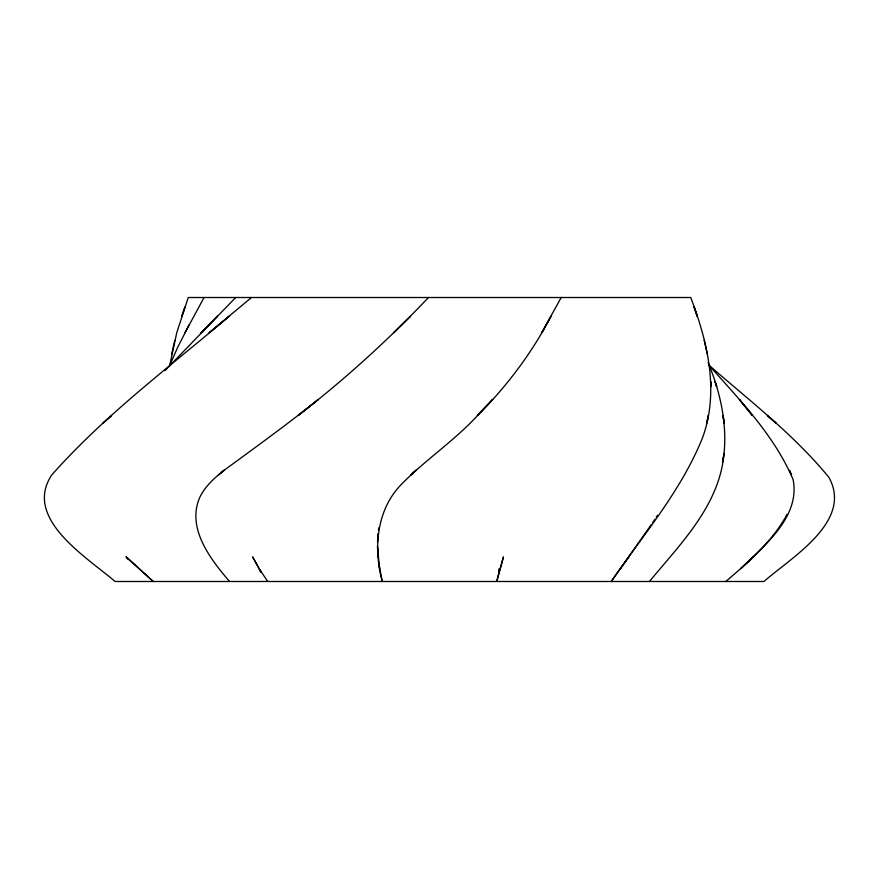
<?xml version="1.0" encoding="UTF-8"?>
<svg xmlns="http://www.w3.org/2000/svg" width="879" height="879" viewBox="0 0 879 879"><rect width="100%" height="100%" fill="white"/><g stroke="black" fill="none" stroke-linecap="round" stroke-linejoin="round"><path stroke-width="1.32" d="M377.541 542.211L377.981 533.586M378.388 530.103L378.728 527.85M169.603 366.038L176.734 332.789L188.26 297.509L690.74 297.509C707.65 341.821 719.516 391.924 702.398 438.127C681.06 491.009 643.186 534.904 611.268 581.491L651.361 524.554M171.702 353.962L174.8 340.305M169.471 366.038L177.668 347.348L189.139 324.791M785.408 517.248L786.958 514.259M184.964 332.789L204.071 297.509M561.187 297.509L541.717 332.789L551.001 316.264C531.905 352.984 506.798 386.266 477.583 415.514C454.124 441.038 424.821 460.2 400.769 485.01C376.355 510.457 373.355 548.826 382.244 581.491L378.673 562.67M784.892 518.236C770.257 543.442 747.633 562.758 725.779 581.491M656.239 517.248L657.547 515.259M652.822 522.39L654.888 519.28M620.519 568.691L628.957 556.868M649.438 581.491C678.061 546.705 713.155 511.765 722.263 465.914C728.922 430.963 721.593 394.946 708.078 362.522M164.988 370.608L235.682 297.509M428.469 297.509C388.155 340.14 344.524 379.563 298.157 415.514L318.209 399.56C287.587 424.117 255.756 447.092 224.112 470.298C214.696 477.638 205.576 485.911 200.082 496.701C185.941 527.675 210.312 559.088 229.562 581.491M753.424 556.868L740.722 568.691C764.301 545.288 800.231 517.368 793.166 479.78C774.553 435.632 740.074 400.406 708.727 364.928M251.493 297.509L209.125 332.789L229.144 316.264C168.79 367.587 104.48 415.382 51.795 474.902C22.447 518.797 87.966 557.912 115.05 581.491L763.95 581.491C790.792 557.693 853.531 521.511 828.853 477.297C794.155 434.973 750.325 401.22 709.199 365.433M126.554 557.78L128.422 559.604M259.371 569.757L260.887 571.899L259.415 569.757M261.151 571.899L259.679 569.757L261.184 571.899M259.129 568.691L252.636 556.868L259.151 568.691L267.732 581.491M704.2 340.305L707.298 353.962M379.618 568.691L377.421 545.98M377.498 547.342L378.014 556.868M723.9 453.553L722.857 461.684L723.922 453.553M499.382 568.691L498.92 571.207L499.415 568.691M708.298 415.514L706.76 423.118L708.342 415.514M498.382 574.965L496.756 581.491L503.48 556.868L498.393 574.965M184.876 307.178L181.821 316.264L184.876 307.178M492.515 399.56L477.308 415.514L492.559 399.56M217.366 316.264L201.071 332.789L217.366 316.264M410.427 316.264L393.66 332.789L410.427 316.264M111.501 415.514L103.074 423.118L111.545 415.514M415.987 470.298L410.801 474.902L416.053 470.298M224.112 470.298L218.442 474.902L224.178 470.298M153.221 581.491L126.147 556.868L153.221 581.491M775.926 423.118L767.455 415.514L775.926 423.118M752.402 415.514L739.404 399.56L752.402 415.514M791.529 474.902L789.441 470.298L791.507 474.902M697.179 316.264L694.124 307.178L697.179 316.264M716.627 386.474L715.154 381.75L716.605 386.474M724.076 423.118L723.087 415.514L724.043 423.118M710.781 386.474L710.693 381.75L710.781 386.474"/></g></svg>
